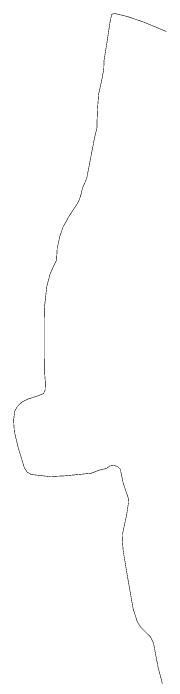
# Model space of a CAD drawing. Header units: millimetres. Extents: x 492417 to 501387, y 3423661 to 3433273.
# Drawn here: x 496386 to 496710, y 3428531 to 3429940 of the extents above; entities that cross this region are included whole.
import ezdxf

# ---------------------------------------------------------------- set-up
doc = ezdxf.new("R2010")
doc.units = ezdxf.units.MM
doc.layers.add('常水位岸线', color=7, linetype='Continuous', lineweight=0, true_color=0x00aeef)

msp = doc.modelspace()

# ---------------------------------------------------------------- linework, layer by layer
at = {"layer": '常水位岸线', "const_width": 1.2, "flags": 128}
msp.add_lwpolyline([(496701.3, 3428524.6), (496692.2, 3428558.6), (496688.7, 3428577), (496682.6, 3428609.6), (496679.6, 3428615.6), (496675.9, 3428623.4), (496667.7, 3428631.3), (496655.4, 3428643.6), (496648.3, 3428654.5), (496643.4, 3428669.6), (496639.4, 3428682.1), (496629.9, 3428736), (496627.5, 3428749.9), (496618.4, 3428803.9), (496618.2, 3428806.3), (496616.5, 3428827.4), (496616.9, 3428840.4), (496625.8, 3428881.9), (496629.6, 3428907.2), (496628.8, 3428917.2), (496618.3, 3428947.8), (496612.2, 3428977.3), (496606.9, 3428982.7), (496598.9, 3428985.1), (496590, 3428984.1), (496585.3, 3428980.4), (496583.2, 3428978.8), (496567.2, 3428975.1), (496550.2, 3428968.6), (496493.8, 3428963.1), (496462.2, 3428961.6), (496423.8, 3428966), (496415.2, 3428970.6), (496408.9, 3428980.3), (496395.5, 3429024.4), (496394.2, 3429029.9), (496387.7, 3429057.2), (496386.2, 3429081), (496388.8, 3429100.3), (496394.4, 3429110), (496403.7, 3429118.8), (496415.6, 3429125), (496439.1, 3429132.6), (496449.5, 3429136.9), (496452.9, 3429144), (496453.2, 3429151.2), (496453.6, 3429158.1), (496452.8, 3429168.8), (496452.1, 3429178.6), (496451.8, 3429210.4), (496451.7, 3429211.3), (496451.7, 3429266.8), (496451.6, 3429289.3), (496451.4, 3429317.4), (496451.7, 3429320.4), (496455, 3429349.6), (496456.6, 3429363.1), (496458.6, 3429370.8), (496463.3, 3429389), (496465.8, 3429394.8), (496467.3, 3429398), (496471.5, 3429407.5), (496477.1, 3429418.6), (496477.3, 3429421.7), (496477.4, 3429424.2), (496478.4, 3429440.6), (496478.5, 3429443.2), (496484.1, 3429469.1), (496490.8, 3429488.4), (496503.5, 3429511.3), (496520.6, 3429537.2), (496525.4, 3429546.1), (496529.1, 3429558), (496532.4, 3429572), (496537.8, 3429583.5), (496541.4, 3429593.3), (496543.2, 3429602.6), (496548.7, 3429631), (496558.3, 3429680.4), (496561, 3429690.7), (496562.8, 3429697.8), (496562.8, 3429709.3), (496563.9, 3429737.6), (496564.1, 3429740.1), (496566.2, 3429768.8), (496572.5, 3429797.3), (496576.1, 3429816.2), (496577.1, 3429821.5), (496577.8, 3429840.9), (496578.9, 3429847.4), (496580.3, 3429856.4), (496581.8, 3429865.3), (496583.3, 3429874.5), (496587.1, 3429899.5), (496590.7, 3429923.4), (496594.2, 3429938.2), (496601, 3429939.3), (496613.9, 3429936.4), (496628.5, 3429932.8), (496662.4, 3429921.2), (496709.8, 3429901.5)], dxfattribs=at)

doc.saveas('drawing.dxf')
